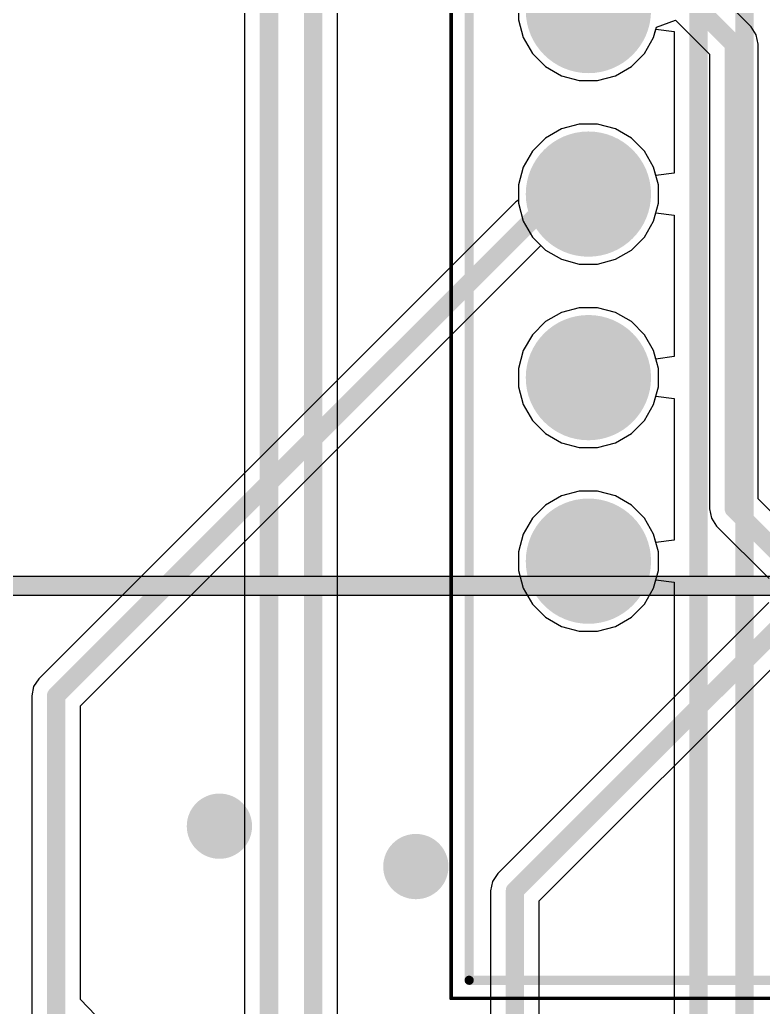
# Model space of a CAD drawing. Header units: inches. Extents: x 2.95 to 6.74, y 1.23 to 4.83.
# Drawn here: x 3.68 to 4.085, y 2.726 to 3.264 of the extents above; entities that cross this region are included whole.
import ezdxf

# ---------------------------------------------------------------- set-up
doc = ezdxf.new("R2010")
doc.units = ezdxf.units.IN
doc.header["$MEASUREMENT"] = 0
for name, color, linetype in [('Bottom Layer', 5, 'Continuous'), ('Bottom Solder', 6, 'Continuous'), ('GND', 76, 'Continuous'), ('Mechanical 15', 56, 'Continuous'), ('Multi-Layer', 9, 'Continuous'), ('Pad Holes', 156, 'Continuous'), ('PWR', 16, 'Continuous'), ('Top 3D Body', 56, 'Continuous'), ('Top Layer', 1, 'Continuous'), ('Top Overlay', 2, 'Continuous'), ('Top Solder', 216, 'Continuous'), ('Via Holes', 16, 'Continuous')]:
    doc.layers.add(name, color=color, linetype=linetype)

# ---------------------------------------------------------------- blocks, each defined once
blk = doc.blocks.new('MODULE_NUCLEO_L432KC_179')
at = {"layer": 'Bottom Layer'}
h = blk.add_hatch(color=5, dxfattribs=at)
edge = h.paths.add_edge_path()
edge.add_arc((-0.3, -0.46161), 0.03012, 0, 360)
h = blk.add_hatch(color=5, dxfattribs=at)
edge = h.paths.add_edge_path()
edge.add_arc((-0.3, -0.56161), 0.03012, 0, 360)
h = blk.add_hatch(color=5, dxfattribs=at)
edge = h.paths.add_edge_path()
edge.add_arc((-0.3, -0.66161), 0.03012, 0, 360)
h = blk.add_hatch(color=5, dxfattribs=at)
edge = h.paths.add_edge_path()
edge.add_arc((-0.3, -0.76161), 0.03012, 0, 360)
at = {"layer": 'Bottom Solder'}
h = blk.add_hatch(color=6, dxfattribs=at)
edge = h.paths.add_edge_path()
edge.add_arc((-0.3, -0.46161), 0.03412, 0, 360)
h = blk.add_hatch(color=6, dxfattribs=at)
edge = h.paths.add_edge_path()
edge.add_arc((-0.3, -0.56161), 0.03412, 0, 360)
h = blk.add_hatch(color=6, dxfattribs=at)
edge = h.paths.add_edge_path()
edge.add_arc((-0.3, -0.66161), 0.03412, 0, 360)
h = blk.add_hatch(color=6, dxfattribs=at)
edge = h.paths.add_edge_path()
edge.add_arc((-0.3, -0.76161), 0.03412, 0, 360)
at = {"layer": 'GND'}
h = blk.add_hatch(color=76, dxfattribs=at)
edge = h.paths.add_edge_path()
edge.add_arc((-0.3, -0.46161), 0.03008, 0, 360)
h = blk.add_hatch(color=76, dxfattribs=at)
edge = h.paths.add_edge_path()
edge.add_arc((-0.3, -0.56161), 0.03008, 0, 360)
h = blk.add_hatch(color=76, dxfattribs=at)
edge = h.paths.add_edge_path()
edge.add_arc((-0.3, -0.66161), 0.03008, 0, 360)
h = blk.add_hatch(color=76, dxfattribs=at)
edge = h.paths.add_edge_path()
edge.add_arc((-0.3, -0.76161), 0.03008, 0, 360)
at = {"layer": 'Multi-Layer'}
h = blk.add_hatch(color=9, dxfattribs=at)
edge = h.paths.add_edge_path()
edge.add_arc((-0.3, -0.46161), 0.03012, 0, 360)
h = blk.add_hatch(color=9, dxfattribs=at)
edge = h.paths.add_edge_path()
edge.add_arc((-0.3, -0.56161), 0.03012, 0, 360)
h = blk.add_hatch(color=9, dxfattribs=at)
edge = h.paths.add_edge_path()
edge.add_arc((-0.3, -0.66161), 0.03012, 0, 360)
h = blk.add_hatch(color=9, dxfattribs=at)
edge = h.paths.add_edge_path()
edge.add_arc((-0.3, -0.76161), 0.03012, 0, 360)
at = {"layer": 'Pad Holes'}
h = blk.add_hatch(color=7, dxfattribs=at)
edge = h.paths.add_edge_path()
edge.add_arc((-0.3, -0.46161), 0.02008, 0, 360)
h = blk.add_hatch(color=7, dxfattribs=at)
edge = h.paths.add_edge_path()
edge.add_arc((-0.3, -0.56161), 0.02008, 0, 360)
h = blk.add_hatch(color=7, dxfattribs=at)
edge = h.paths.add_edge_path()
edge.add_arc((-0.3, -0.66161), 0.02008, 0, 360)
h = blk.add_hatch(color=7, dxfattribs=at)
edge = h.paths.add_edge_path()
edge.add_arc((-0.3, -0.76161), 0.02008, 0, 360)
at = {"layer": 'PWR'}
h = blk.add_hatch(color=16, dxfattribs=at)
edge = h.paths.add_edge_path()
edge.add_arc((-0.3, -0.46161), 0.03008, 0, 360)
h = blk.add_hatch(color=16, dxfattribs=at)
edge = h.paths.add_edge_path()
edge.add_arc((-0.3, -0.56161), 0.03008, 0, 360)
h = blk.add_hatch(color=16, dxfattribs=at)
edge = h.paths.add_edge_path()
edge.add_arc((-0.3, -0.66161), 0.03008, 0, 360)
h = blk.add_hatch(color=16, dxfattribs=at)
edge = h.paths.add_edge_path()
edge.add_arc((-0.3, -0.76161), 0.03008, 0, 360)
at = {"layer": 'Top Layer'}
h = blk.add_hatch(color=1, dxfattribs=at)
edge = h.paths.add_edge_path()
edge.add_arc((-0.3, -0.46161), 0.03012, 0, 360)
h = blk.add_hatch(color=1, dxfattribs=at)
edge = h.paths.add_edge_path()
edge.add_arc((-0.3, -0.56161), 0.03012, 0, 360)
h = blk.add_hatch(color=1, dxfattribs=at)
edge = h.paths.add_edge_path()
edge.add_arc((-0.3, -0.66161), 0.03012, 0, 360)
h = blk.add_hatch(color=1, dxfattribs=at)
edge = h.paths.add_edge_path()
edge.add_arc((-0.3, -0.76161), 0.03012, 0, 360)
at = {"layer": 'Top Solder'}
h = blk.add_hatch(color=216, dxfattribs=at)
edge = h.paths.add_edge_path()
edge.add_arc((-0.3, -0.46161), 0.03412, 0, 360)
h = blk.add_hatch(color=216, dxfattribs=at)
edge = h.paths.add_edge_path()
edge.add_arc((-0.3, -0.56161), 0.03412, 0, 360)
h = blk.add_hatch(color=216, dxfattribs=at)
edge = h.paths.add_edge_path()
edge.add_arc((-0.3, -0.66161), 0.03412, 0, 360)
h = blk.add_hatch(color=216, dxfattribs=at)
edge = h.paths.add_edge_path()
edge.add_arc((-0.3, -0.76161), 0.03412, 0, 360)
at = {"layer": 'Mechanical 15'}
for points in [[(-0.3748, -0.9998, 0.00197, 0.00197, 0), (-0.3748, 0.9998, 0.00197, 0.00197, 0)], [(-0.3748, -0.9998, 0.00197, 0.00197, 0), (0.3748, -0.9998, 0.00197, 0.00197, 0)]]:
    blk.add_lwpolyline(points, format="xyseb", dxfattribs=at)
blk.add_lwpolyline([(-0.3753, -0.9998, 0.000984, 0.000984, 1), (-0.37431, -0.9998, 0.000984, 0.000984, 1)], format="xyseb", close=True, dxfattribs=at)
blk.add_lwpolyline([(-0.3753, -0.9998, 0.000984, 0.000984, 1), (-0.37431, -0.9998, 0.000984, 0.000984, 1)], format="xyseb", close=True, dxfattribs=at)
at = {"layer": 'Top 3D Body'}
for points in [[(-0.36496, -0.98996, 0.005, 0.005, 0), (-0.36496, 0.98996, 0.005, 0.005, 0)], [(-0.36496, -0.98996, 0.005, 0.005, 0), (0.36496, -0.98996, 0.005, 0.005, 0)]]:
    blk.add_lwpolyline(points, format="xyseb", dxfattribs=at)
blk.add_lwpolyline([(-0.36621, -0.98996, 0.0025, 0.0025, 1), (-0.36371, -0.98996, 0.0025, 0.0025, 1)], format="xyseb", close=True, dxfattribs=at)
blk.add_lwpolyline([(-0.36621, -0.98996, 0.0025, 0.0025, 1), (-0.36371, -0.98996, 0.0025, 0.0025, 1)], format="xyseb", close=True, dxfattribs=at)
at = {"layer": 'Top Overlay'}
for points in [[(-0.36496, -0.98996, 0.005, 0.005, 0), (-0.36496, 0.98996, 0.005, 0.005, 0)], [(-0.36496, -0.98996, 0.005, 0.005, 0), (0.36496, -0.98996, 0.005, 0.005, 0)]]:
    blk.add_lwpolyline(points, format="xyseb", dxfattribs=at)
blk.add_lwpolyline([(-0.36621, -0.98996, 0.0025, 0.0025, 1), (-0.36371, -0.98996, 0.0025, 0.0025, 1)], format="xyseb", close=True, dxfattribs=at)
blk.add_lwpolyline([(-0.36621, -0.98996, 0.0025, 0.0025, 1), (-0.36371, -0.98996, 0.0025, 0.0025, 1)], format="xyseb", close=True, dxfattribs=at)

msp = doc.modelspace()

# ---------------------------------------------------------------- hatches: boundary and pattern name
at = {"layer": 'Bottom Layer'}
h = msp.add_hatch(color=5, dxfattribs=at)
edge = h.paths.add_edge_path()
edge.add_arc((3.789, 2.825), 0.01378, 0, 360)
h = msp.add_hatch(color=5, dxfattribs=at)
edge = h.paths.add_edge_path()
edge.add_arc((3.896, 2.803), 0.01378, 0, 360)
at = {"layer": 'Bottom Solder'}
h = msp.add_hatch(color=6, dxfattribs=at)
edge = h.paths.add_edge_path()
edge.add_arc((3.789, 2.825), 0.01778, 0, 360)
h = msp.add_hatch(color=6, dxfattribs=at)
edge = h.paths.add_edge_path()
edge.add_arc((3.896, 2.803), 0.01778, 0, 360)
at = {"layer": 'PWR'}
h = msp.add_hatch(color=16, dxfattribs=at)
edge = h.paths.add_edge_path()
edge.add_arc((3.789, 2.825), 0.01591, 0, 360)
h = msp.add_hatch(color=16, dxfattribs=at)
edge = h.paths.add_edge_path()
edge.add_arc((3.896, 2.803), 0.01591, 0, 360)
at = {"layer": 'Top Layer'}
h = msp.add_hatch(color=1, dxfattribs=at)
edge = h.paths.add_edge_path()
edge.add_arc((3.789, 2.825), 0.01378, 0, 360)
h = msp.add_hatch(color=1, dxfattribs=at)
edge = h.paths.add_edge_path()
edge.add_arc((3.896, 2.803), 0.01378, 0, 360)
at = {"layer": 'Top Solder'}
h = msp.add_hatch(color=216, dxfattribs=at)
edge = h.paths.add_edge_path()
edge.add_arc((3.789, 2.825), 0.01778, 0, 360)
h = msp.add_hatch(color=216, dxfattribs=at)
edge = h.paths.add_edge_path()
edge.add_arc((3.896, 2.803), 0.01778, 0, 360)
at = {"layer": 'Via Holes'}
h = msp.add_hatch(color=7, dxfattribs=at)
edge = h.paths.add_edge_path()
edge.add_arc((3.789, 2.825), 0.00591, 0, 360)
h = msp.add_hatch(color=7, dxfattribs=at)
edge = h.paths.add_edge_path()
edge.add_arc((3.896, 2.803), 0.00591, 0, 360)

# ---------------------------------------------------------------- linework, layer by layer
at = {"layer": 'Bottom Layer'}
for p, q in [((3.80275, 4.294), (3.80275, 2.58798)), ((3.85325, 2.529), (3.85325, 4.25351)), ((4.07859, 3.26052), (4.01237, 3.32674)), ((3.95188, 3.2744), (3.95188, 3.26437)), ((3.95188, 3.26437), (3.95448, 3.25467)), ((4.02706, 3.26042), (4.03746, 3.26415)), ((4.03746, 3.26415), (4.05597, 3.24565)), ((4.08147, 3.25622), (4.07859, 3.26052)), ((4.02552, 3.25467), (4.02706, 3.26042)), ((4.08248, 3.25114), (4.08147, 3.25622)), ((3.95448, 3.25467), (3.9595, 3.24598)), ((4.0205, 3.24598), (4.02552, 3.25467)), ((4.08248, 3.0034), (4.08248, 3.25114)), ((3.9595, 3.24598), (3.96659, 3.23888)), ((4.01341, 3.23888), (4.0205, 3.24598)), ((4.05597, 3.24565), (4.05597, 2.99791)), ((3.96659, 3.23888), (3.97529, 3.23387)), ((3.97529, 3.23387), (3.98498, 3.23127)), ((3.99502, 3.23127), (4.00471, 3.23387)), ((4.00471, 3.23387), (4.01341, 3.23888)), ((3.98498, 3.23127), (3.99502, 3.23127)), ((3.98498, 3.2075), (3.97529, 3.20491)), ((3.99502, 3.2075), (3.98498, 3.2075)), ((4.00471, 3.20491), (3.99502, 3.2075)), ((3.97529, 3.20491), (3.96659, 3.19989)), ((4.01341, 3.19989), (4.00471, 3.20491)), ((3.96659, 3.19989), (3.9595, 3.19279)), ((4.0205, 3.19279), (4.01341, 3.19989)), ((3.9595, 3.19279), (3.95448, 3.1841)), ((4.02552, 3.1841), (4.0205, 3.19279)), ((3.95448, 3.1841), (3.95188, 3.1744)), ((4.02812, 3.1744), (4.02552, 3.1841)), ((3.95188, 3.1744), (3.95188, 3.16437)), ((4.02812, 3.16437), (4.02812, 3.1744)), ((3.95188, 3.16437), (3.95448, 3.15467)), ((4.02552, 3.15467), (4.02812, 3.16437)), ((3.95448, 3.15467), (3.9595, 3.14598)), ((4.0205, 3.14598), (4.02552, 3.15467)), ((3.9595, 3.14598), (3.96659, 3.13888)), ((4.01341, 3.13888), (4.0205, 3.14598)), ((3.96659, 3.13888), (3.97529, 3.13387)), ((4.00471, 3.13387), (4.01341, 3.13888)), ((3.97529, 3.13387), (3.98498, 3.13127)), ((3.99502, 3.13127), (4.00471, 3.13387)), ((3.98498, 3.13127), (3.99502, 3.13127)), ((3.97529, 3.10491), (3.96659, 3.09989)), ((3.98498, 3.1075), (3.97529, 3.10491)), ((3.99502, 3.1075), (3.98498, 3.1075)), ((4.00471, 3.10491), (3.99502, 3.1075)), ((4.01341, 3.09989), (4.00471, 3.10491)), ((3.96659, 3.09989), (3.9595, 3.09279)), ((4.0205, 3.09279), (4.01341, 3.09989)), ((3.9595, 3.09279), (3.95448, 3.0841)), ((4.02552, 3.0841), (4.0205, 3.09279)), ((3.95448, 3.0841), (3.95188, 3.0744)), ((4.02812, 3.0744), (4.02552, 3.0841)), ((3.95188, 3.0744), (3.95188, 3.06437)), ((4.02812, 3.06437), (4.02812, 3.0744)), ((3.95188, 3.06437), (3.95448, 3.05467)), ((4.02552, 3.05467), (4.02812, 3.06437)), ((3.95448, 3.05467), (3.9595, 3.04598)), ((4.0205, 3.04598), (4.02552, 3.05467)), ((3.9595, 3.04598), (3.96659, 3.03888)), ((4.01341, 3.03888), (4.0205, 3.04598)), ((3.96659, 3.03888), (3.97529, 3.03387)), ((4.00471, 3.03387), (4.01341, 3.03888)), ((3.97529, 3.03387), (3.98498, 3.03127)), ((3.98498, 3.03127), (3.99502, 3.03127)), ((3.99502, 3.03127), (4.00471, 3.03387)), ((3.97529, 3.00491), (3.96659, 2.99989)), ((3.98498, 3.0075), (3.97529, 3.00491)), ((3.99502, 3.0075), (3.98498, 3.0075)), ((4.00471, 3.00491), (3.99502, 3.0075)), ((4.01341, 2.99989), (4.00471, 3.00491)), ((4.10505, 2.98082), (4.08248, 3.0034)), ((3.96659, 2.99989), (3.9595, 2.99279)), ((4.0205, 2.99279), (4.01341, 2.99989)), ((4.05597, 2.99791), (4.05697, 2.99284)), ((3.9595, 2.99279), (3.95448, 2.9841)), ((4.02552, 2.9841), (4.0205, 2.99279)), ((4.05697, 2.99284), (4.05985, 2.98854)), ((4.05985, 2.98854), (4.08841, 2.95997)), ((3.95448, 2.9841), (3.95188, 2.9744)), ((4.02812, 2.9744), (4.02552, 2.9841)), ((3.95188, 2.9744), (3.95188, 2.96437)), ((4.02812, 2.96437), (4.02812, 2.9744)), ((3.95188, 2.96437), (3.95448, 2.95467)), ((4.02552, 2.95467), (4.02812, 2.96437)), ((3.95448, 2.95467), (3.9595, 2.94598)), ((4.0205, 2.94598), (4.02552, 2.95467)), ((4.0883, 2.94691), (3.94063, 2.79924)), ((3.9595, 2.94598), (3.96659, 2.93888)), ((4.01341, 2.93888), (4.0205, 2.94598)), ((3.96659, 2.93888), (3.97529, 2.93387)), ((4.00471, 2.93387), (4.01341, 2.93888)), ((3.97529, 2.93387), (3.98498, 2.93127)), ((3.99502, 2.93127), (4.00471, 2.93387)), ((3.98498, 2.93127), (3.99502, 2.93127)), ((3.96325, 2.78438), (4.1052, 2.92633)), ((3.94063, 2.79924), (3.93775, 2.79494)), ((3.93775, 2.79494), (3.93675, 2.78987)), ((3.93675, 2.78987), (3.93675, 2.27671)), ((3.96325, 2.26549), (3.96325, 2.78438))]:
    msp.add_line(p, q, dxfattribs=at)
for points in [[(3.816, 2.539, 0.01, 0.01, 0), (3.816, 4.294, 0.01, 0.01, 0)], [(3.84, 2.529, 0.01, 0.01, 0), (3.84, 4.259, 0.01, 0.01, 0)], [(3.99936, 3.321, 0.01, 0.01, 0), (4.06922, 3.25114, 0.01, 0.01, 0)], [(4.06922, 2.99791, 0.01, 0.01, 0), (4.06922, 3.25114, 0.01, 0.01, 0)], [(4.06922, 2.99791, 0.01, 0.01, 0), (4.10113, 2.966, 0.01, 0.01, 0)], [(3.95, 2.78987, 0.01, 0.01, 0), (4.10054, 2.94041, 0.01, 0.01, 0)], [(3.95, 2.26, 0.01, 0.01, 0), (3.95, 2.78987, 0.01, 0.01, 0)]]:
    msp.add_lwpolyline(points, format="xyseb", dxfattribs=at)
for points in [[(4.06672, 3.25114, 0.005, 0.005, 1), (4.07172, 3.25114, 0.005, 0.005, 1)], [(4.06672, 3.25114, 0.005, 0.005, 1), (4.07172, 3.25114, 0.005, 0.005, 1)], [(4.06672, 2.99791, 0.005, 0.005, 1), (4.07172, 2.99791, 0.005, 0.005, 1)], [(4.06672, 2.99791, 0.005, 0.005, 1), (4.07172, 2.99791, 0.005, 0.005, 1)], [(3.9475, 2.78987, 0.005, 0.005, 1), (3.9525, 2.78987, 0.005, 0.005, 1)], [(3.9475, 2.78987, 0.005, 0.005, 1), (3.9525, 2.78987, 0.005, 0.005, 1)]]:
    msp.add_lwpolyline(points, format="xyseb", close=True, dxfattribs=at)
at = {"layer": 'PWR'}
for p, q in [((4.15189, 2.9611), (3.534, 2.9611)), ((3.53611, 2.9509), (4.154, 2.9509))]:
    msp.add_line(p, q, dxfattribs=at)
msp.add_lwpolyline([(3.634, 2.956, 0.01, 0.01, 0), (4.154, 2.956, 0.01, 0.01, 0)], format="xyseb", dxfattribs=at)
at = {"layer": 'Top Layer'}
for p, q in [((3.95188, 3.2744), (3.95188, 3.26437)), ((3.95188, 3.26437), (3.95448, 3.25467)), ((4.02552, 3.25467), (4.02675, 3.25924)), ((4.02675, 3.25924), (4.03675, 3.25793)), ((4.03675, 3.25793), (4.03675, 3.18084)), ((3.95448, 3.25467), (3.9595, 3.24598)), ((4.0205, 3.24598), (4.02552, 3.25467)), ((3.9595, 3.24598), (3.96659, 3.23888)), ((4.01341, 3.23888), (4.0205, 3.24598)), ((3.96659, 3.23888), (3.97529, 3.23387)), ((3.97529, 3.23387), (3.98498, 3.23127)), ((3.99502, 3.23127), (4.00471, 3.23387)), ((4.00471, 3.23387), (4.01341, 3.23888)), ((3.98498, 3.23127), (3.99502, 3.23127)), ((3.98498, 3.2075), (3.97529, 3.20491)), ((3.99502, 3.2075), (3.98498, 3.2075)), ((4.00471, 3.20491), (3.99502, 3.2075)), ((3.97529, 3.20491), (3.96659, 3.19989)), ((4.01341, 3.19989), (4.00471, 3.20491)), ((3.96659, 3.19989), (3.9595, 3.19279)), ((4.0205, 3.19279), (4.01341, 3.19989)), ((3.9595, 3.19279), (3.95448, 3.1841)), ((4.02552, 3.1841), (4.0205, 3.19279)), ((3.95448, 3.1841), (3.95188, 3.1744)), ((4.02675, 3.17953), (4.02552, 3.1841)), ((4.03675, 3.18084), (4.02675, 3.17953)), ((3.95188, 3.1744), (3.95188, 3.16614)), ((3.95042, 3.16516), (3.69063, 2.90537)), ((3.95188, 3.16614), (3.95042, 3.16516)), ((4.02552, 3.15467), (4.02675, 3.15924)), ((4.02675, 3.15924), (4.03675, 3.15793)), ((4.0205, 3.14598), (4.02552, 3.15467)), ((4.03675, 3.15793), (4.03675, 3.08084)), ((4.01341, 3.13888), (4.0205, 3.14598)), ((3.71325, 2.89051), (3.96411, 3.14137)), ((3.96411, 3.14137), (3.96659, 3.13888)), ((3.96659, 3.13888), (3.97529, 3.13387)), ((4.00471, 3.13387), (4.01341, 3.13888)), ((3.97529, 3.13387), (3.98498, 3.13127)), ((3.99502, 3.13127), (4.00471, 3.13387)), ((3.98498, 3.13127), (3.99502, 3.13127)), ((3.97529, 3.10491), (3.96659, 3.09989)), ((3.98498, 3.1075), (3.97529, 3.10491)), ((3.99502, 3.1075), (3.98498, 3.1075)), ((4.00471, 3.10491), (3.99502, 3.1075)), ((4.01341, 3.09989), (4.00471, 3.10491)), ((3.96659, 3.09989), (3.9595, 3.09279)), ((4.0205, 3.09279), (4.01341, 3.09989)), ((3.9595, 3.09279), (3.95448, 3.0841)), ((4.02552, 3.0841), (4.0205, 3.09279)), ((3.95448, 3.0841), (3.95188, 3.0744)), ((4.02675, 3.07953), (4.02552, 3.0841)), ((4.03675, 3.08084), (4.02675, 3.07953)), ((3.95188, 3.0744), (3.95188, 3.06437)), ((3.95188, 3.06437), (3.95448, 3.05467)), ((4.02552, 3.05467), (4.02675, 3.05924)), ((4.02675, 3.05924), (4.03675, 3.05793)), ((4.03675, 3.05793), (4.03675, 2.98084)), ((3.95448, 3.05467), (3.9595, 3.04598)), ((4.0205, 3.04598), (4.02552, 3.05467)), ((3.9595, 3.04598), (3.96659, 3.03888)), ((4.01341, 3.03888), (4.0205, 3.04598)), ((3.96659, 3.03888), (3.97529, 3.03387)), ((4.00471, 3.03387), (4.01341, 3.03888)), ((3.97529, 3.03387), (3.98498, 3.03127)), ((3.98498, 3.03127), (3.99502, 3.03127)), ((3.99502, 3.03127), (4.00471, 3.03387)), ((3.97529, 3.00491), (3.96659, 2.99989)), ((3.98498, 3.0075), (3.97529, 3.00491)), ((3.99502, 3.0075), (3.98498, 3.0075)), ((4.00471, 3.00491), (3.99502, 3.0075)), ((4.01341, 2.99989), (4.00471, 3.00491)), ((3.96659, 2.99989), (3.9595, 2.99279)), ((4.0205, 2.99279), (4.01341, 2.99989)), ((3.9595, 2.99279), (3.95448, 2.9841)), ((4.02552, 2.9841), (4.0205, 2.99279)), ((3.95448, 2.9841), (3.95188, 2.9744)), ((4.02675, 2.97953), (4.02552, 2.9841)), ((4.03675, 2.98084), (4.02675, 2.97953)), ((3.95188, 2.9744), (3.95188, 2.96437)), ((3.95188, 2.96437), (3.95448, 2.95467)), ((4.02552, 2.95467), (4.02675, 2.95924)), ((4.02675, 2.95924), (4.03675, 2.95793)), ((3.95448, 2.95467), (3.9595, 2.94598)), ((4.0205, 2.94598), (4.02552, 2.95467)), ((4.03675, 2.95793), (4.03675, 2.72249)), ((3.9595, 2.94598), (3.96659, 2.93888)), ((4.01341, 2.93888), (4.0205, 2.94598)), ((3.96659, 2.93888), (3.97529, 2.93387)), ((4.00471, 2.93387), (4.01341, 2.93888)), ((3.97529, 2.93387), (3.98498, 2.93127)), ((3.99502, 2.93127), (4.00471, 2.93387)), ((3.98498, 2.93127), (3.99502, 2.93127)), ((3.69063, 2.90537), (3.68775, 2.90107)), ((3.68775, 2.90107), (3.68675, 2.896)), ((3.68675, 2.896), (3.68675, 2.635)), ((3.71325, 2.73062), (3.71325, 2.89051)), ((3.72141, 2.72204), (3.71325, 2.73062))]:
    msp.add_line(p, q, dxfattribs=at)
for points in [[(4.05, 2.717, 0.01, 0.01, 0), (4.05, 3.478, 0.01, 0.01, 0)], [(4.075, 2.597, 0.01, 0.01, 0), (4.075, 3.338, 0.01, 0.01, 0)], [(3.96281, 3.15579, 0.01, 0.01, 0), (3.97641, 3.16939, 0.01, 0.01, 0)], [(3.97641, 3.16939, 0.01, 0.01, 0), (3.99, 3.16939, 0.01, 0.01, 0)], [(3.7, 2.896, 0.01, 0.01, 0), (3.95979, 3.15579, 0.01, 0.01, 0)], [(3.95979, 3.15579, 0.01, 0.01, 0), (3.96281, 3.15579, 0.01, 0.01, 0)], [(3.7, 2.635, 0.01, 0.01, 0), (3.7, 2.896, 0.01, 0.01, 0)]]:
    msp.add_lwpolyline(points, format="xyseb", dxfattribs=at)
for points in [[(3.97391, 3.16939, 0.005, 0.005, 1), (3.97891, 3.16939, 0.005, 0.005, 1)], [(3.97391, 3.16939, 0.005, 0.005, 1), (3.97891, 3.16939, 0.005, 0.005, 1)], [(3.9875, 3.16939, 0.005, 0.005, 1), (3.9925, 3.16939, 0.005, 0.005, 1)], [(3.95729, 3.15579, 0.005, 0.005, 1), (3.96229, 3.15579, 0.005, 0.005, 1)], [(3.95729, 3.15579, 0.005, 0.005, 1), (3.96229, 3.15579, 0.005, 0.005, 1)], [(3.96031, 3.15579, 0.005, 0.005, 1), (3.96531, 3.15579, 0.005, 0.005, 1)], [(3.96031, 3.15579, 0.005, 0.005, 1), (3.96531, 3.15579, 0.005, 0.005, 1)], [(3.6975, 2.896, 0.005, 0.005, 1), (3.7025, 2.896, 0.005, 0.005, 1)], [(3.6975, 2.896, 0.005, 0.005, 1), (3.7025, 2.896, 0.005, 0.005, 1)]]:
    msp.add_lwpolyline(points, format="xyseb", close=True, dxfattribs=at)

# ---------------------------------------------------------------- block references
msp.add_blockref('MODULE_NUCLEO_L432KC_179', (4.29, 3.731))

doc.saveas('drawing.dxf')
